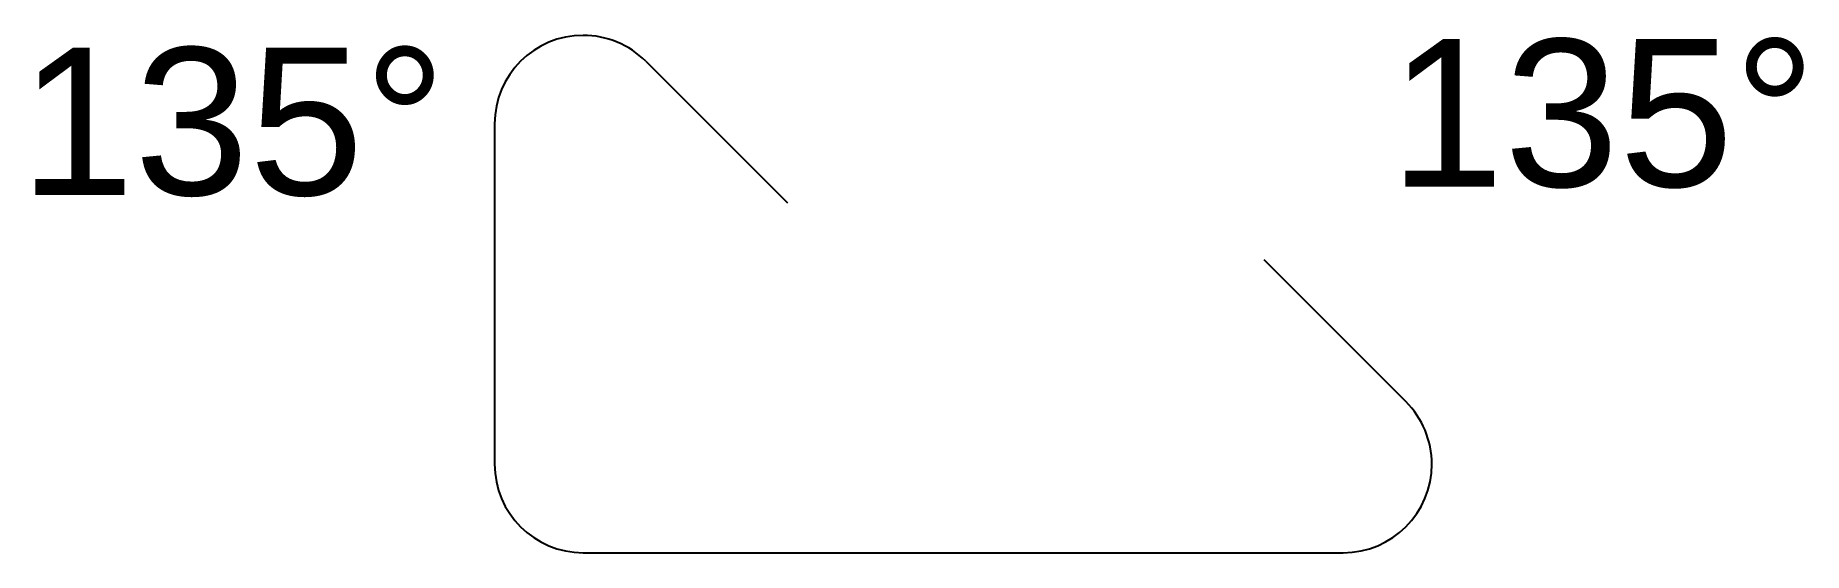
# Model space of a CAD drawing. Header units: millimetres. Extents: x 2578 to 2783, y 1495 to 1562.
# Drawn here: x 2577.5 to 2637.4, y 1544.9 to 1562.5 of the extents above; entities outside this region: 1.
import ezdxf

# ---------------------------------------------------------------- set-up
doc = ezdxf.new("R2010")
doc.units = ezdxf.units.MM
doc.layers.add('剪力筋線', color=6, linetype='Continuous')
doc.styles.get("Standard").update_dxf_attribs({"font": 'arial.ttf'})

msp = doc.modelspace()

# ---------------------------------------------------------------- linework, layer by layer
for p, q in [((2598.222, 1561.595), (2603.024, 1556.792)), ((2593.101, 1559.473), (2593.101, 1547.94)), ((2623.967, 1550.062), (2619.165, 1554.864)), ((2596.101, 1544.94), (2621.846, 1544.94))]:
    msp.add_line(p, q)
for centre, start, end in [((2596.101, 1559.473), 90, 180), ((2596.101, 1559.473), 45, 90), ((2621.846, 1547.94), 0, 45), ((2596.101, 1547.94), 180, 270), ((2621.846, 1547.94), 270, 0)]:
    msp.add_arc(centre, 3, start, end)
at = {"layer": '剪力筋線', "lineweight": 30}
msp.add_lwpolyline([(2761.181, 1529.424), (2755.878, 1534.727, 0.668179), (2750.757, 1532.606), (2750.757, 1498.206, 0.414214), (2753.757, 1495.206), (2779.957, 1495.206, 0.414214), (2782.957, 1498.206), (2782.957, 1532.606, 0.414214), (2779.957, 1535.606), (2753.757, 1535.606, 0.668179), (2751.635, 1530.485), (2756.939, 1525.181)], format="xyb", dxfattribs=at)

# ---------------------------------------------------------------- texts
for p in [(2577.012, 1557.059), (2623.414, 1557.344)]:
    msp.add_text('135%%D', height=5).set_placement(p)

doc.saveas('drawing.dxf')
